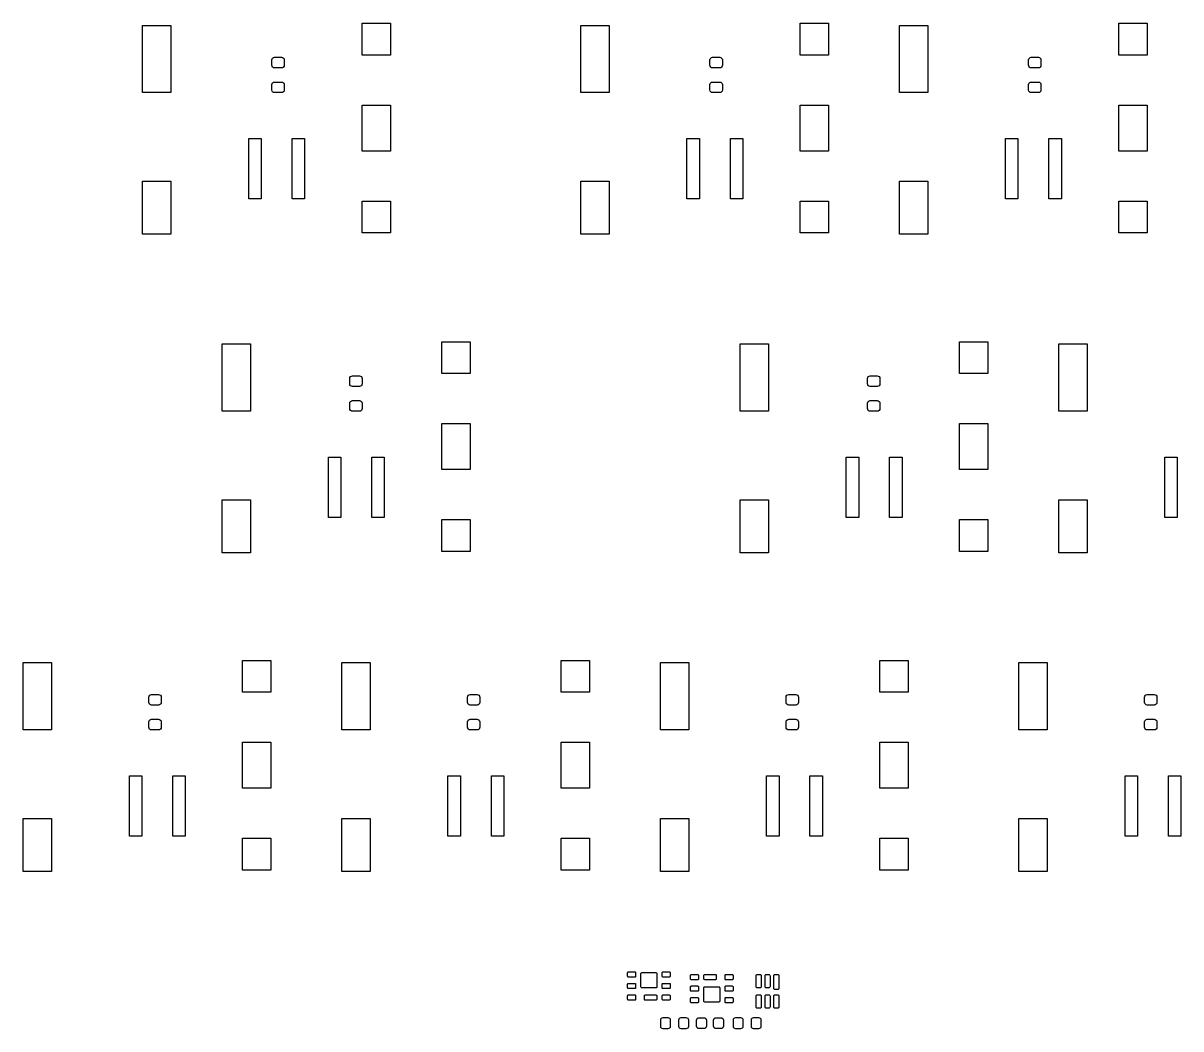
# Model space of a CAD drawing. Extents: x 0.8 to 10.9, y -6.1 to -1.7.
# Drawn here: x 0.78 to 3.354, y -6.106 to -3.869 of the extents above; entities that cross this region are included whole.
import ezdxf

# ---------------------------------------------------------------- set-up
doc = ezdxf.new("R2010")
doc.units = 0
doc.header["$MEASUREMENT"] = 0
doc.layers.add('BLACK', color=7, linetype='CONTINUOUS')

msp = doc.modelspace()

# ---------------------------------------------------------------- linework, layer by layer
at = {"layer": 'BLACK', "linetype": 'CONTINUOUS'}
for p, q in [((1.0453, -4.0236), (1.0453, -3.874)), ((1.0453, -3.874), (1.1083, -3.874)), ((1.1083, -3.874), (1.1083, -4.0236)), ((1.5335, -3.94), (1.5335, -3.8691)), ((1.5335, -3.8691), (1.5965, -3.8691)), ((1.5965, -3.8691), (1.5965, -3.94)), ((2.0197, -4.0236), (2.0197, -3.874)), ((2.0197, -3.874), (2.0827, -3.874)), ((2.0827, -3.874), (2.0827, -4.0236)), ((2.5079, -3.94), (2.5079, -3.8691)), ((2.5079, -3.8691), (2.5709, -3.8691)), ((2.5709, -3.8691), (2.5709, -3.94)), ((2.7283, -4.0236), (2.7283, -3.874)), ((2.7283, -3.874), (2.7913, -3.874)), ((2.7913, -3.874), (2.7913, -4.0236)), ((3.2165, -3.94), (3.2165, -3.8691)), ((3.2165, -3.8691), (3.2795, -3.8691)), ((3.2795, -3.8691), (3.2795, -3.94)), ((1.3327, -3.9508), (1.3331, -3.9485)), ((1.3327, -3.9626), (1.3327, -3.9508)), ((1.3331, -3.9649), (1.3327, -3.9626)), ((1.3331, -3.9485), (1.3344, -3.9466)), ((1.3344, -3.9668), (1.3331, -3.9649)), ((1.3344, -3.9466), (1.3363, -3.9453)), ((1.3363, -3.9453), (1.3386, -3.9449)), ((1.3386, -3.9449), (1.3543, -3.9449)), ((1.3543, -3.9449), (1.3566, -3.9453)), ((1.3566, -3.9453), (1.3585, -3.9466)), ((1.3585, -3.9466), (1.3598, -3.9485)), ((1.3598, -3.9649), (1.3585, -3.9668)), ((1.3598, -3.9485), (1.3602, -3.9508)), ((1.3602, -3.9626), (1.3598, -3.9649)), ((1.3602, -3.9508), (1.3602, -3.9626)), ((1.5965, -3.94), (1.5335, -3.94)), ((2.3071, -3.9508), (2.3075, -3.9485)), ((2.3071, -3.9626), (2.3071, -3.9508)), ((2.3075, -3.9649), (2.3071, -3.9626)), ((2.3075, -3.9485), (2.3088, -3.9466)), ((2.3088, -3.9668), (2.3075, -3.9649)), ((2.3088, -3.9466), (2.3107, -3.9453)), ((2.3107, -3.9453), (2.313, -3.9449)), ((2.313, -3.9449), (2.3287, -3.9449)), ((2.3287, -3.9449), (2.331, -3.9453)), ((2.331, -3.9453), (2.3329, -3.9466)), ((2.3329, -3.9466), (2.3342, -3.9485)), ((2.3342, -3.9649), (2.3329, -3.9668)), ((2.3342, -3.9485), (2.3346, -3.9508)), ((2.3346, -3.9626), (2.3342, -3.9649)), ((2.3346, -3.9508), (2.3346, -3.9626)), ((2.5709, -3.94), (2.5079, -3.94)), ((3.0157, -3.9508), (3.0162, -3.9485)), ((3.0157, -3.9626), (3.0157, -3.9508)), ((3.0162, -3.9649), (3.0157, -3.9626)), ((3.0162, -3.9485), (3.0175, -3.9466)), ((3.0175, -3.9668), (3.0162, -3.9649)), ((3.0175, -3.9466), (3.0194, -3.9453)), ((3.0194, -3.9453), (3.0217, -3.9449)), ((3.0217, -3.9449), (3.0374, -3.9449)), ((3.0374, -3.9449), (3.0397, -3.9453)), ((3.0397, -3.9453), (3.0416, -3.9466)), ((3.0416, -3.9466), (3.0429, -3.9485)), ((3.0429, -3.9649), (3.0416, -3.9668)), ((3.0429, -3.9485), (3.0433, -3.9508)), ((3.0433, -3.9626), (3.0429, -3.9649)), ((3.0433, -3.9508), (3.0433, -3.9626)), ((3.2795, -3.94), (3.2165, -3.94)), ((1.3363, -3.9681), (1.3344, -3.9668)), ((1.3386, -3.9685), (1.3363, -3.9681)), ((1.3543, -3.9685), (1.3386, -3.9685)), ((1.3566, -3.9681), (1.3543, -3.9685)), ((1.3585, -3.9668), (1.3566, -3.9681)), ((2.3107, -3.9681), (2.3088, -3.9668)), ((2.313, -3.9685), (2.3107, -3.9681)), ((2.3287, -3.9685), (2.313, -3.9685)), ((2.331, -3.9681), (2.3287, -3.9685)), ((2.3329, -3.9668), (2.331, -3.9681)), ((3.0194, -3.9681), (3.0175, -3.9668)), ((3.0217, -3.9685), (3.0194, -3.9681)), ((3.0374, -3.9685), (3.0217, -3.9685)), ((3.0397, -3.9681), (3.0374, -3.9685)), ((3.0416, -3.9668), (3.0397, -3.9681)), ((1.3327, -4.0059), (1.3331, -4.0036)), ((1.3327, -4.0177), (1.3327, -4.0059)), ((1.3331, -4.0036), (1.3344, -4.0017)), ((1.3344, -4.0017), (1.3363, -4.0004)), ((1.3363, -4.0004), (1.3386, -4)), ((1.3386, -4), (1.3543, -4)), ((1.3543, -4), (1.3566, -4.0004)), ((1.3566, -4.0004), (1.3585, -4.0017)), ((1.3585, -4.0017), (1.3598, -4.0036)), ((1.3598, -4.0036), (1.3602, -4.0059)), ((1.3602, -4.0059), (1.3602, -4.0177)), ((2.3071, -4.0059), (2.3075, -4.0036)), ((2.3071, -4.0177), (2.3071, -4.0059)), ((2.3075, -4.0036), (2.3088, -4.0017)), ((2.3088, -4.0017), (2.3107, -4.0004)), ((2.3107, -4.0004), (2.313, -4)), ((2.313, -4), (2.3287, -4)), ((2.3287, -4), (2.331, -4.0004)), ((2.331, -4.0004), (2.3329, -4.0017)), ((2.3329, -4.0017), (2.3342, -4.0036)), ((2.3342, -4.0036), (2.3346, -4.0059)), ((2.3346, -4.0059), (2.3346, -4.0177)), ((3.0157, -4.0059), (3.0162, -4.0036)), ((3.0157, -4.0177), (3.0157, -4.0059)), ((3.0162, -4.0036), (3.0175, -4.0017)), ((3.0175, -4.0017), (3.0194, -4.0004)), ((3.0194, -4.0004), (3.0217, -4)), ((3.0217, -4), (3.0374, -4)), ((3.0374, -4), (3.0397, -4.0004)), ((3.0397, -4.0004), (3.0416, -4.0017)), ((3.0416, -4.0017), (3.0429, -4.0036)), ((3.0429, -4.0036), (3.0433, -4.0059)), ((3.0433, -4.0059), (3.0433, -4.0177)), ((1.1083, -4.0236), (1.0453, -4.0236)), ((1.3331, -4.02), (1.3327, -4.0177)), ((1.3344, -4.0219), (1.3331, -4.02)), ((1.3363, -4.0232), (1.3344, -4.0219)), ((1.3386, -4.0236), (1.3363, -4.0232)), ((1.3543, -4.0236), (1.3386, -4.0236)), ((1.3566, -4.0232), (1.3543, -4.0236)), ((1.3585, -4.0219), (1.3566, -4.0232)), ((1.3598, -4.02), (1.3585, -4.0219)), ((1.3602, -4.0177), (1.3598, -4.02)), ((2.0827, -4.0236), (2.0197, -4.0236)), ((2.3075, -4.02), (2.3071, -4.0177)), ((2.3088, -4.0219), (2.3075, -4.02)), ((2.3107, -4.0232), (2.3088, -4.0219)), ((2.313, -4.0236), (2.3107, -4.0232)), ((2.3287, -4.0236), (2.313, -4.0236)), ((2.331, -4.0232), (2.3287, -4.0236)), ((2.3329, -4.0219), (2.331, -4.0232)), ((2.3342, -4.02), (2.3329, -4.0219)), ((2.3346, -4.0177), (2.3342, -4.02)), ((2.7913, -4.0236), (2.7283, -4.0236)), ((3.0162, -4.02), (3.0157, -4.0177)), ((3.0175, -4.0219), (3.0162, -4.02)), ((3.0194, -4.0232), (3.0175, -4.0219)), ((3.0217, -4.0236), (3.0194, -4.0232)), ((3.0374, -4.0236), (3.0217, -4.0236)), ((3.0397, -4.0232), (3.0374, -4.0236)), ((3.0416, -4.0219), (3.0397, -4.0232)), ((3.0429, -4.02), (3.0416, -4.0219)), ((3.0433, -4.0177), (3.0429, -4.02)), ((1.5335, -4.1535), (1.5335, -4.0512)), ((1.5335, -4.0512), (1.5965, -4.0512)), ((1.5965, -4.0512), (1.5965, -4.1535)), ((2.5079, -4.1535), (2.5079, -4.0512)), ((2.5079, -4.0512), (2.5709, -4.0512)), ((2.5709, -4.0512), (2.5709, -4.1535)), ((3.2165, -4.1535), (3.2165, -4.0512)), ((3.2165, -4.0512), (3.2795, -4.0512)), ((3.2795, -4.0512), (3.2795, -4.1535)), ((1.2815, -4.2598), (1.2815, -4.126)), ((1.2815, -4.126), (1.3091, -4.126)), ((1.3091, -4.126), (1.3091, -4.2598)), ((1.378, -4.2598), (1.378, -4.126)), ((1.378, -4.126), (1.4055, -4.126)), ((1.4055, -4.126), (1.4055, -4.2598)), ((2.2559, -4.2598), (2.2559, -4.126)), ((2.2559, -4.126), (2.2835, -4.126)), ((2.2835, -4.126), (2.2835, -4.2598)), ((2.3524, -4.2598), (2.3524, -4.126)), ((2.3524, -4.126), (2.3799, -4.126)), ((2.3799, -4.126), (2.3799, -4.2598)), ((2.9646, -4.2598), (2.9646, -4.126)), ((2.9646, -4.126), (2.9921, -4.126)), ((2.9921, -4.126), (2.9921, -4.2598)), ((3.061, -4.2598), (3.061, -4.126)), ((3.061, -4.126), (3.0886, -4.126)), ((3.0886, -4.126), (3.0886, -4.2598)), ((1.5965, -4.1535), (1.5335, -4.1535)), ((2.5709, -4.1535), (2.5079, -4.1535)), ((3.2795, -4.1535), (3.2165, -4.1535)), ((1.0453, -4.3386), (1.0453, -4.2205)), ((1.0453, -4.2205), (1.1083, -4.2205)), ((1.1083, -4.2205), (1.1083, -4.3386)), ((2.0197, -4.3386), (2.0197, -4.2205)), ((2.0197, -4.2205), (2.0827, -4.2205)), ((2.0827, -4.2205), (2.0827, -4.3386)), ((2.7283, -4.3386), (2.7283, -4.2205)), ((2.7283, -4.2205), (2.7913, -4.2205)), ((2.7913, -4.2205), (2.7913, -4.3386)), ((1.3091, -4.2598), (1.2815, -4.2598)), ((1.4055, -4.2598), (1.378, -4.2598)), ((1.5335, -4.3356), (1.5335, -4.2648)), ((1.5335, -4.2648), (1.5965, -4.2648)), ((1.5965, -4.2648), (1.5965, -4.3356)), ((2.2835, -4.2598), (2.2559, -4.2598)), ((2.3799, -4.2598), (2.3524, -4.2598)), ((2.5079, -4.3356), (2.5079, -4.2648)), ((2.5079, -4.2648), (2.5709, -4.2648)), ((2.5709, -4.2648), (2.5709, -4.3356)), ((2.9921, -4.2598), (2.9646, -4.2598)), ((3.0886, -4.2598), (3.061, -4.2598)), ((3.2165, -4.3356), (3.2165, -4.2648)), ((3.2165, -4.2648), (3.2795, -4.2648)), ((3.2795, -4.2648), (3.2795, -4.3356)), ((1.1083, -4.3386), (1.0453, -4.3386)), ((1.5965, -4.3356), (1.5335, -4.3356)), ((2.0827, -4.3386), (2.0197, -4.3386)), ((2.5709, -4.3356), (2.5079, -4.3356)), ((2.7913, -4.3386), (2.7283, -4.3386)), ((3.2795, -4.3356), (3.2165, -4.3356)), ((1.2224, -4.7323), (1.2224, -4.5827)), ((1.2224, -4.5827), (1.2854, -4.5827)), ((1.2854, -4.5827), (1.2854, -4.7323)), ((1.7106, -4.6486), (1.7106, -4.5778)), ((1.7106, -4.5778), (1.7736, -4.5778)), ((1.7736, -4.5778), (1.7736, -4.6486)), ((2.374, -4.7323), (2.374, -4.5827)), ((2.374, -4.5827), (2.437, -4.5827)), ((2.437, -4.5827), (2.437, -4.7323)), ((2.8622, -4.6486), (2.8622, -4.5778)), ((2.8622, -4.5778), (2.9252, -4.5778)), ((2.9252, -4.5778), (2.9252, -4.6486)), ((3.0827, -4.7323), (3.0827, -4.5827)), ((3.0827, -4.5827), (3.1457, -4.5827)), ((3.1457, -4.5827), (3.1457, -4.7323)), ((1.5059, -4.6594), (1.5064, -4.6572)), ((1.5059, -4.6713), (1.5059, -4.6594)), ((1.5064, -4.6572), (1.5076, -4.6553)), ((1.5076, -4.6553), (1.5096, -4.654)), ((1.5096, -4.654), (1.5118, -4.6535)), ((1.5118, -4.6535), (1.5276, -4.6535)), ((1.5276, -4.6535), (1.5298, -4.654)), ((1.5298, -4.654), (1.5317, -4.6553)), ((1.5317, -4.6553), (1.533, -4.6572)), ((1.533, -4.6572), (1.5335, -4.6594)), ((1.5335, -4.6594), (1.5335, -4.6713)), ((1.7736, -4.6486), (1.7106, -4.6486)), ((2.6575, -4.6594), (2.6579, -4.6572)), ((2.6575, -4.6713), (2.6575, -4.6594)), ((2.6579, -4.6572), (2.6592, -4.6553)), ((2.6592, -4.6553), (2.6611, -4.654)), ((2.6611, -4.654), (2.6634, -4.6535)), ((2.6634, -4.6535), (2.6791, -4.6535)), ((2.6791, -4.6535), (2.6814, -4.654)), ((2.6814, -4.654), (2.6833, -4.6553)), ((2.6833, -4.6553), (2.6846, -4.6572)), ((2.6846, -4.6572), (2.685, -4.6594)), ((2.685, -4.6594), (2.685, -4.6713)), ((2.9252, -4.6486), (2.8622, -4.6486)), ((1.5064, -4.6735), (1.5059, -4.6713)), ((1.5076, -4.6754), (1.5064, -4.6735)), ((1.5096, -4.6767), (1.5076, -4.6754)), ((1.5118, -4.6772), (1.5096, -4.6767)), ((1.5276, -4.6772), (1.5118, -4.6772)), ((1.5298, -4.6767), (1.5276, -4.6772)), ((1.5317, -4.6754), (1.5298, -4.6767)), ((1.533, -4.6735), (1.5317, -4.6754)), ((1.5335, -4.6713), (1.533, -4.6735)), ((2.6579, -4.6735), (2.6575, -4.6713)), ((2.6592, -4.6754), (2.6579, -4.6735)), ((2.6611, -4.6767), (2.6592, -4.6754)), ((2.6634, -4.6772), (2.6611, -4.6767)), ((2.6791, -4.6772), (2.6634, -4.6772)), ((2.6814, -4.6767), (2.6791, -4.6772)), ((2.6833, -4.6754), (2.6814, -4.6767)), ((2.6846, -4.6735), (2.6833, -4.6754)), ((2.685, -4.6713), (2.6846, -4.6735)), ((1.5064, -4.7123), (1.5076, -4.7104)), ((1.5076, -4.7104), (1.5096, -4.7091)), ((1.5096, -4.7091), (1.5118, -4.7087)), ((1.5118, -4.7087), (1.5276, -4.7087)), ((1.5276, -4.7087), (1.5298, -4.7091)), ((1.5298, -4.7091), (1.5317, -4.7104)), ((1.5317, -4.7104), (1.533, -4.7123)), ((2.6579, -4.7123), (2.6592, -4.7104)), ((2.6592, -4.7104), (2.6611, -4.7091)), ((2.6611, -4.7091), (2.6634, -4.7087)), ((2.6634, -4.7087), (2.6791, -4.7087)), ((2.6791, -4.7087), (2.6814, -4.7091)), ((2.6814, -4.7091), (2.6833, -4.7104)), ((2.6833, -4.7104), (2.6846, -4.7123)), ((1.2854, -4.7323), (1.2224, -4.7323)), ((1.5059, -4.7146), (1.5064, -4.7123)), ((1.5059, -4.7264), (1.5059, -4.7146)), ((1.5064, -4.7286), (1.5059, -4.7264)), ((1.5076, -4.7306), (1.5064, -4.7286)), ((1.5096, -4.7318), (1.5076, -4.7306)), ((1.5118, -4.7323), (1.5096, -4.7318)), ((1.5276, -4.7323), (1.5118, -4.7323)), ((1.5298, -4.7318), (1.5276, -4.7323)), ((1.5317, -4.7306), (1.5298, -4.7318)), ((1.533, -4.7286), (1.5317, -4.7306)), ((1.533, -4.7123), (1.5335, -4.7146)), ((1.5335, -4.7264), (1.533, -4.7286)), ((1.5335, -4.7146), (1.5335, -4.7264)), ((2.437, -4.7323), (2.374, -4.7323)), ((2.6575, -4.7146), (2.6579, -4.7123)), ((2.6575, -4.7264), (2.6575, -4.7146)), ((2.6579, -4.7286), (2.6575, -4.7264)), ((2.6592, -4.7306), (2.6579, -4.7286)), ((2.6611, -4.7318), (2.6592, -4.7306)), ((2.6634, -4.7323), (2.6611, -4.7318)), ((2.6791, -4.7323), (2.6634, -4.7323)), ((2.6814, -4.7318), (2.6791, -4.7323)), ((2.6833, -4.7306), (2.6814, -4.7318)), ((2.6846, -4.7286), (2.6833, -4.7306)), ((2.6846, -4.7123), (2.685, -4.7146)), ((2.685, -4.7264), (2.6846, -4.7286)), ((2.685, -4.7146), (2.685, -4.7264)), ((3.1457, -4.7323), (3.0827, -4.7323)), ((1.7106, -4.8622), (1.7106, -4.7598)), ((1.7106, -4.7598), (1.7736, -4.7598)), ((1.7736, -4.7598), (1.7736, -4.8622)), ((2.8622, -4.8622), (2.8622, -4.7598)), ((2.8622, -4.7598), (2.9252, -4.7598)), ((2.9252, -4.7598), (2.9252, -4.8622)), ((1.4587, -4.9685), (1.4587, -4.8346)), ((1.4587, -4.8346), (1.4862, -4.8346)), ((1.4862, -4.8346), (1.4862, -4.9685)), ((1.5551, -4.9685), (1.5551, -4.8346)), ((1.5551, -4.8346), (1.5827, -4.8346)), ((1.5827, -4.8346), (1.5827, -4.9685)), ((2.6102, -4.9685), (2.6102, -4.8346)), ((2.6102, -4.8346), (2.6378, -4.8346)), ((2.6378, -4.8346), (2.6378, -4.9685)), ((2.7067, -4.9685), (2.7067, -4.8346)), ((2.7067, -4.8346), (2.7343, -4.8346)), ((2.7343, -4.8346), (2.7343, -4.9685)), ((3.3189, -4.9685), (3.3189, -4.8346)), ((3.3189, -4.8346), (3.3465, -4.8346)), ((3.3465, -4.8346), (3.3465, -4.9685)), ((1.7736, -4.8622), (1.7106, -4.8622)), ((2.9252, -4.8622), (2.8622, -4.8622)), ((1.2224, -5.0472), (1.2224, -4.9291)), ((1.2224, -4.9291), (1.2854, -4.9291)), ((1.2854, -4.9291), (1.2854, -5.0472)), ((2.374, -5.0472), (2.374, -4.9291)), ((2.374, -4.9291), (2.437, -4.9291)), ((2.437, -4.9291), (2.437, -5.0472)), ((3.0827, -5.0472), (3.0827, -4.9291)), ((3.0827, -4.9291), (3.1457, -4.9291)), ((3.1457, -4.9291), (3.1457, -5.0472)), ((1.4862, -4.9685), (1.4587, -4.9685)), ((1.5827, -4.9685), (1.5551, -4.9685)), ((2.6378, -4.9685), (2.6102, -4.9685)), ((2.7343, -4.9685), (2.7067, -4.9685)), ((3.3465, -4.9685), (3.3189, -4.9685)), ((1.7106, -5.0443), (1.7106, -4.9734)), ((1.7106, -4.9734), (1.7736, -4.9734)), ((1.7736, -4.9734), (1.7736, -5.0443)), ((2.8622, -5.0443), (2.8622, -4.9734)), ((2.8622, -4.9734), (2.9252, -4.9734)), ((2.9252, -4.9734), (2.9252, -5.0443)), ((1.7736, -5.0443), (1.7106, -5.0443)), ((2.9252, -5.0443), (2.8622, -5.0443)), ((1.2854, -5.0472), (1.2224, -5.0472)), ((2.437, -5.0472), (2.374, -5.0472)), ((3.1457, -5.0472), (3.0827, -5.0472)), ((0.7795, -5.4409), (0.7795, -5.2913)), ((0.7795, -5.2913), (0.8425, -5.2913)), ((0.8425, -5.2913), (0.8425, -5.4409)), ((1.2677, -5.3573), (1.2677, -5.2864)), ((1.2677, -5.2864), (1.3307, -5.2864)), ((1.3307, -5.2864), (1.3307, -5.3573)), ((1.4882, -5.4409), (1.4882, -5.2913)), ((1.4882, -5.2913), (1.5512, -5.2913)), ((1.5512, -5.2913), (1.5512, -5.4409)), ((1.9764, -5.3573), (1.9764, -5.2864)), ((1.9764, -5.2864), (2.0394, -5.2864)), ((2.0394, -5.2864), (2.0394, -5.3573)), ((2.1969, -5.4409), (2.1969, -5.2913)), ((2.1969, -5.2913), (2.2598, -5.2913)), ((2.2598, -5.2913), (2.2598, -5.4409)), ((2.685, -5.3573), (2.685, -5.2864)), ((2.685, -5.2864), (2.748, -5.2864)), ((2.748, -5.2864), (2.748, -5.3573)), ((2.9941, -5.4409), (2.9941, -5.2913)), ((2.9941, -5.2913), (3.0571, -5.2913)), ((3.0571, -5.2913), (3.0571, -5.4409)), ((1.0591, -5.3681), (1.0595, -5.3659)), ((1.0591, -5.3799), (1.0591, -5.3681)), ((1.0595, -5.3822), (1.0591, -5.3799)), ((1.0595, -5.3659), (1.0608, -5.3639)), ((1.0608, -5.3639), (1.0627, -5.3627)), ((1.0627, -5.3627), (1.065, -5.3622)), ((1.065, -5.3622), (1.0807, -5.3622)), ((1.0807, -5.3622), (1.083, -5.3627)), ((1.083, -5.3627), (1.0849, -5.3639)), ((1.0849, -5.3639), (1.0862, -5.3659)), ((1.0862, -5.3659), (1.0866, -5.3681)), ((1.0866, -5.3799), (1.0862, -5.3822)), ((1.0866, -5.3681), (1.0866, -5.3799)), ((1.3307, -5.3573), (1.2677, -5.3573)), ((1.7677, -5.3681), (1.7682, -5.3659)), ((1.7677, -5.3799), (1.7677, -5.3681)), ((1.7682, -5.3822), (1.7677, -5.3799)), ((1.7682, -5.3659), (1.7694, -5.3639)), ((1.7694, -5.3639), (1.7714, -5.3627)), ((1.7714, -5.3627), (1.7736, -5.3622)), ((1.7736, -5.3622), (1.7894, -5.3622)), ((1.7894, -5.3622), (1.7916, -5.3627)), ((1.7916, -5.3627), (1.7935, -5.3639)), ((1.7935, -5.3639), (1.7948, -5.3659)), ((1.7948, -5.3659), (1.7953, -5.3681)), ((1.7953, -5.3799), (1.7948, -5.3822)), ((1.7953, -5.3681), (1.7953, -5.3799)), ((2.0394, -5.3573), (1.9764, -5.3573)), ((2.4764, -5.3681), (2.4768, -5.3659)), ((2.4764, -5.3799), (2.4764, -5.3681)), ((2.4768, -5.3822), (2.4764, -5.3799)), ((2.4768, -5.3659), (2.4781, -5.3639)), ((2.4781, -5.3639), (2.48, -5.3627)), ((2.48, -5.3627), (2.4823, -5.3622)), ((2.4823, -5.3622), (2.498, -5.3622)), ((2.498, -5.3622), (2.5003, -5.3627)), ((2.5003, -5.3627), (2.5022, -5.3639)), ((2.5022, -5.3639), (2.5035, -5.3659)), ((2.5035, -5.3659), (2.5039, -5.3681)), ((2.5039, -5.3799), (2.5035, -5.3822)), ((2.5039, -5.3681), (2.5039, -5.3799)), ((2.748, -5.3573), (2.685, -5.3573)), ((3.2736, -5.3681), (3.2741, -5.3659)), ((3.2736, -5.3799), (3.2736, -5.3681)), ((3.2741, -5.3822), (3.2736, -5.3799)), ((3.2741, -5.3659), (3.2754, -5.3639)), ((3.2754, -5.3639), (3.2773, -5.3627)), ((3.2773, -5.3627), (3.2795, -5.3622)), ((3.2795, -5.3622), (3.2953, -5.3622)), ((3.2953, -5.3622), (3.2975, -5.3627)), ((3.2975, -5.3627), (3.2995, -5.3639)), ((3.2995, -5.3639), (3.3007, -5.3659)), ((3.3007, -5.3659), (3.3012, -5.3681)), ((3.3012, -5.3799), (3.3007, -5.3822)), ((3.3012, -5.3681), (3.3012, -5.3799)), ((1.0608, -5.3841), (1.0595, -5.3822)), ((1.0627, -5.3854), (1.0608, -5.3841)), ((1.065, -5.3858), (1.0627, -5.3854)), ((1.0807, -5.3858), (1.065, -5.3858)), ((1.083, -5.3854), (1.0807, -5.3858)), ((1.0849, -5.3841), (1.083, -5.3854)), ((1.0862, -5.3822), (1.0849, -5.3841)), ((1.7694, -5.3841), (1.7682, -5.3822)), ((1.7714, -5.3854), (1.7694, -5.3841)), ((1.7736, -5.3858), (1.7714, -5.3854)), ((1.7894, -5.3858), (1.7736, -5.3858)), ((1.7916, -5.3854), (1.7894, -5.3858)), ((1.7935, -5.3841), (1.7916, -5.3854)), ((1.7948, -5.3822), (1.7935, -5.3841)), ((2.4781, -5.3841), (2.4768, -5.3822)), ((2.48, -5.3854), (2.4781, -5.3841)), ((2.4823, -5.3858), (2.48, -5.3854)), ((2.498, -5.3858), (2.4823, -5.3858)), ((2.5003, -5.3854), (2.498, -5.3858)), ((2.5022, -5.3841), (2.5003, -5.3854)), ((2.5035, -5.3822), (2.5022, -5.3841)), ((3.2754, -5.3841), (3.2741, -5.3822)), ((3.2773, -5.3854), (3.2754, -5.3841)), ((3.2795, -5.3858), (3.2773, -5.3854)), ((3.2953, -5.3858), (3.2795, -5.3858)), ((3.2975, -5.3854), (3.2953, -5.3858)), ((3.2995, -5.3841), (3.2975, -5.3854)), ((3.3007, -5.3822), (3.2995, -5.3841)), ((1.0591, -5.4232), (1.0595, -5.421)), ((1.0591, -5.435), (1.0591, -5.4232)), ((1.0595, -5.421), (1.0608, -5.4191)), ((1.0608, -5.4191), (1.0627, -5.4178)), ((1.0627, -5.4178), (1.065, -5.4173)), ((1.065, -5.4173), (1.0807, -5.4173)), ((1.0807, -5.4173), (1.083, -5.4178)), ((1.083, -5.4178), (1.0849, -5.4191)), ((1.0849, -5.4191), (1.0862, -5.421)), ((1.0862, -5.421), (1.0866, -5.4232)), ((1.0866, -5.4232), (1.0866, -5.435)), ((1.7677, -5.4232), (1.7682, -5.421)), ((1.7677, -5.435), (1.7677, -5.4232)), ((1.7682, -5.421), (1.7694, -5.4191)), ((1.7694, -5.4191), (1.7714, -5.4178)), ((1.7714, -5.4178), (1.7736, -5.4173)), ((1.7736, -5.4173), (1.7894, -5.4173)), ((1.7894, -5.4173), (1.7916, -5.4178)), ((1.7916, -5.4178), (1.7935, -5.4191)), ((1.7935, -5.4191), (1.7948, -5.421)), ((1.7948, -5.421), (1.7953, -5.4232)), ((1.7953, -5.4232), (1.7953, -5.435)), ((2.4764, -5.4232), (2.4768, -5.421)), ((2.4764, -5.435), (2.4764, -5.4232)), ((2.4768, -5.421), (2.4781, -5.4191)), ((2.4781, -5.4191), (2.48, -5.4178)), ((2.48, -5.4178), (2.4823, -5.4173)), ((2.4823, -5.4173), (2.498, -5.4173)), ((2.498, -5.4173), (2.5003, -5.4178)), ((2.5003, -5.4178), (2.5022, -5.4191)), ((2.5022, -5.4191), (2.5035, -5.421)), ((2.5035, -5.421), (2.5039, -5.4232)), ((2.5039, -5.4232), (2.5039, -5.435)), ((3.2736, -5.4232), (3.2741, -5.421)), ((3.2736, -5.435), (3.2736, -5.4232)), ((3.2741, -5.421), (3.2754, -5.4191)), ((3.2754, -5.4191), (3.2773, -5.4178)), ((3.2773, -5.4178), (3.2795, -5.4173)), ((3.2795, -5.4173), (3.2953, -5.4173)), ((3.2953, -5.4173), (3.2975, -5.4178)), ((3.2975, -5.4178), (3.2995, -5.4191)), ((3.2995, -5.4191), (3.3007, -5.421)), ((3.3007, -5.421), (3.3012, -5.4232)), ((3.3012, -5.4232), (3.3012, -5.435)), ((0.8425, -5.4409), (0.7795, -5.4409)), ((1.0595, -5.4373), (1.0591, -5.435)), ((1.0608, -5.4392), (1.0595, -5.4373)), ((1.0627, -5.4405), (1.0608, -5.4392)), ((1.065, -5.4409), (1.0627, -5.4405)), ((1.0807, -5.4409), (1.065, -5.4409)), ((1.083, -5.4405), (1.0807, -5.4409)), ((1.0849, -5.4392), (1.083, -5.4405)), ((1.0862, -5.4373), (1.0849, -5.4392)), ((1.0866, -5.435), (1.0862, -5.4373)), ((1.5512, -5.4409), (1.4882, -5.4409)), ((1.7682, -5.4373), (1.7677, -5.435)), ((1.7694, -5.4392), (1.7682, -5.4373)), ((1.7714, -5.4405), (1.7694, -5.4392)), ((1.7736, -5.4409), (1.7714, -5.4405)), ((1.7894, -5.4409), (1.7736, -5.4409)), ((1.7916, -5.4405), (1.7894, -5.4409)), ((1.7935, -5.4392), (1.7916, -5.4405)), ((1.7948, -5.4373), (1.7935, -5.4392)), ((1.7953, -5.435), (1.7948, -5.4373)), ((2.2598, -5.4409), (2.1969, -5.4409)), ((2.4768, -5.4373), (2.4764, -5.435)), ((2.4781, -5.4392), (2.4768, -5.4373)), ((2.48, -5.4405), (2.4781, -5.4392)), ((2.4823, -5.4409), (2.48, -5.4405)), ((2.498, -5.4409), (2.4823, -5.4409)), ((2.5003, -5.4405), (2.498, -5.4409)), ((2.5022, -5.4392), (2.5003, -5.4405)), ((2.5035, -5.4373), (2.5022, -5.4392)), ((2.5039, -5.435), (2.5035, -5.4373)), ((3.0571, -5.4409), (2.9941, -5.4409)), ((3.2741, -5.4373), (3.2736, -5.435)), ((3.2754, -5.4392), (3.2741, -5.4373)), ((3.2773, -5.4405), (3.2754, -5.4392)), ((3.2795, -5.4409), (3.2773, -5.4405)), ((3.2953, -5.4409), (3.2795, -5.4409)), ((3.2975, -5.4405), (3.2953, -5.4409)), ((3.2995, -5.4392), (3.2975, -5.4405)), ((3.3007, -5.4373), (3.2995, -5.4392)), ((3.3012, -5.435), (3.3007, -5.4373)), ((1.2677, -5.5709), (1.2677, -5.4685)), ((1.2677, -5.4685), (1.3307, -5.4685)), ((1.3307, -5.4685), (1.3307, -5.5709)), ((1.9764, -5.5709), (1.9764, -5.4685)), ((1.9764, -5.4685), (2.0394, -5.4685)), ((2.0394, -5.4685), (2.0394, -5.5709)), ((2.685, -5.5709), (2.685, -5.4685)), ((2.685, -5.4685), (2.748, -5.4685)), ((2.748, -5.4685), (2.748, -5.5709)), ((1.0157, -5.6772), (1.0157, -5.5433)), ((1.0157, -5.5433), (1.0433, -5.5433)), ((1.0433, -5.5433), (1.0433, -5.6772)), ((1.1122, -5.6772), (1.1122, -5.5433)), ((1.1122, -5.5433), (1.1398, -5.5433)), ((1.1398, -5.5433), (1.1398, -5.6772)), ((1.7244, -5.6772), (1.7244, -5.5433)), ((1.7244, -5.5433), (1.752, -5.5433)), ((1.752, -5.5433), (1.752, -5.6772)), ((1.8209, -5.6772), (1.8209, -5.5433)), ((1.8209, -5.5433), (1.8484, -5.5433)), ((1.8484, -5.5433), (1.8484, -5.6772)), ((2.4331, -5.6772), (2.4331, -5.5433)), ((2.4331, -5.5433), (2.4606, -5.5433)), ((2.4606, -5.5433), (2.4606, -5.6772)), ((2.5295, -5.6772), (2.5295, -5.5433)), ((2.5295, -5.5433), (2.5571, -5.5433)), ((2.5571, -5.5433), (2.5571, -5.6772)), ((3.2303, -5.6772), (3.2303, -5.5433)), ((3.2303, -5.5433), (3.2579, -5.5433)), ((3.2579, -5.5433), (3.2579, -5.6772)), ((3.3268, -5.6772), (3.3268, -5.5433)), ((3.3268, -5.5433), (3.3543, -5.5433)), ((3.3543, -5.5433), (3.3543, -5.6772)), ((1.3307, -5.5709), (1.2677, -5.5709)), ((2.0394, -5.5709), (1.9764, -5.5709)), ((2.748, -5.5709), (2.685, -5.5709)), ((0.7795, -5.7559), (0.7795, -5.6378)), ((0.7795, -5.6378), (0.8425, -5.6378)), ((0.8425, -5.6378), (0.8425, -5.7559)), ((1.4882, -5.7559), (1.4882, -5.6378)), ((1.4882, -5.6378), (1.5512, -5.6378)), ((1.5512, -5.6378), (1.5512, -5.7559)), ((2.1969, -5.7559), (2.1969, -5.6378)), ((2.1969, -5.6378), (2.2598, -5.6378)), ((2.2598, -5.6378), (2.2598, -5.7559)), ((2.9941, -5.7559), (2.9941, -5.6378)), ((2.9941, -5.6378), (3.0571, -5.6378)), ((3.0571, -5.6378), (3.0571, -5.7559)), ((1.0433, -5.6772), (1.0157, -5.6772)), ((1.1398, -5.6772), (1.1122, -5.6772)), ((1.2677, -5.753), (1.2677, -5.6821)), ((1.2677, -5.6821), (1.3307, -5.6821)), ((1.3307, -5.6821), (1.3307, -5.753)), ((1.752, -5.6772), (1.7244, -5.6772)), ((1.8484, -5.6772), (1.8209, -5.6772)), ((1.9764, -5.753), (1.9764, -5.6821)), ((1.9764, -5.6821), (2.0394, -5.6821)), ((2.0394, -5.6821), (2.0394, -5.753)), ((2.4606, -5.6772), (2.4331, -5.6772)), ((2.5571, -5.6772), (2.5295, -5.6772)), ((2.685, -5.753), (2.685, -5.6821)), ((2.685, -5.6821), (2.748, -5.6821)), ((2.748, -5.6821), (2.748, -5.753)), ((3.2579, -5.6772), (3.2303, -5.6772)), ((3.3543, -5.6772), (3.3268, -5.6772)), ((0.8425, -5.7559), (0.7795, -5.7559)), ((1.3307, -5.753), (1.2677, -5.753)), ((1.5512, -5.7559), (1.4882, -5.7559)), ((2.0394, -5.753), (1.9764, -5.753)), ((2.2598, -5.7559), (2.1969, -5.7559)), ((2.748, -5.753), (2.685, -5.753)), ((3.0571, -5.7559), (2.9941, -5.7559)), ((2.124, -5.9811), (2.1242, -5.9804)), ((2.124, -5.989), (2.124, -5.9811)), ((2.1242, -5.9897), (2.124, -5.989)), ((2.1242, -5.9804), (2.1246, -5.9797)), ((2.1246, -5.9904), (2.1242, -5.9897)), ((2.1246, -5.9797), (2.1252, -5.9793)), ((2.1252, -5.9908), (2.1246, -5.9904)), ((2.1252, -5.9793), (2.126, -5.9791)), ((2.126, -5.9909), (2.1252, -5.9908)), ((2.126, -5.9791), (2.1398, -5.9791)), ((2.1398, -5.9909), (2.126, -5.9909)), ((2.1398, -5.9791), (2.1405, -5.9793)), ((2.1405, -5.9908), (2.1398, -5.9909)), ((2.1405, -5.9793), (2.1412, -5.9797)), ((2.1412, -5.9904), (2.1405, -5.9908)), ((2.1412, -5.9797), (2.1416, -5.9804)), ((2.1416, -5.9897), (2.1412, -5.9904)), ((2.1416, -5.9804), (2.1417, -5.9811)), ((2.1417, -5.989), (2.1416, -5.9897)), ((2.1417, -5.9811), (2.1417, -5.989)), ((2.1535, -5.9829), (2.1537, -5.9821)), ((2.1535, -6.0128), (2.1535, -5.9829)), ((2.1537, -5.9821), (2.1541, -5.9815)), ((2.1541, -5.9815), (2.1548, -5.9811)), ((2.1548, -5.9811), (2.1555, -5.9809)), ((2.1555, -5.9809), (2.187, -5.9809)), ((2.187, -5.9809), (2.1878, -5.9811)), ((2.1878, -5.9811), (2.1884, -5.9815)), ((2.1884, -5.9815), (2.1888, -5.9821)), ((2.1888, -5.9821), (2.189, -5.9829)), ((2.189, -5.9829), (2.189, -6.0128)), ((2.2008, -5.9811), (2.2009, -5.9804)), ((2.2008, -5.989), (2.2008, -5.9811)), ((2.2009, -5.9897), (2.2008, -5.989)), ((2.2009, -5.9804), (2.2014, -5.9797)), ((2.2014, -5.9904), (2.2009, -5.9897)), ((2.2014, -5.9797), (2.202, -5.9793)), ((2.202, -5.9908), (2.2014, -5.9904)), ((2.202, -5.9793), (2.2028, -5.9791)), ((2.2028, -5.9909), (2.202, -5.9908)), ((2.2028, -5.9791), (2.2165, -5.9791)), ((2.2165, -5.9909), (2.2028, -5.9909)), ((2.2165, -5.9791), (2.2173, -5.9793)), ((2.2173, -5.9908), (2.2165, -5.9909)), ((2.2173, -5.9793), (2.2179, -5.9797)), ((2.2179, -5.9904), (2.2173, -5.9908)), ((2.2179, -5.9797), (2.2184, -5.9804)), ((2.2184, -5.9897), (2.2179, -5.9904)), ((2.2184, -5.9804), (2.2185, -5.9811)), ((2.2185, -5.989), (2.2184, -5.9897)), ((2.2185, -5.9811), (2.2185, -5.989)), ((2.2638, -5.987), (2.2639, -5.9863)), ((2.2638, -5.9949), (2.2638, -5.987)), ((2.2639, -5.9956), (2.2638, -5.9949)), ((2.2639, -5.9863), (2.2644, -5.9856)), ((2.2644, -5.9963), (2.2639, -5.9956)), ((2.2644, -5.9856), (2.265, -5.9852)), ((2.265, -5.9967), (2.2644, -5.9963)), ((2.265, -5.9852), (2.2658, -5.985)), ((2.2658, -5.9969), (2.265, -5.9967)), ((2.2658, -5.985), (2.2795, -5.985)), ((2.2795, -5.9969), (2.2658, -5.9969)), ((2.2795, -5.985), (2.2803, -5.9852)), ((2.2803, -5.9967), (2.2795, -5.9969)), ((2.2803, -5.9852), (2.2809, -5.9856)), ((2.2809, -5.9963), (2.2803, -5.9967)), ((2.2809, -5.9856), (2.2813, -5.9863)), ((2.2813, -5.9956), (2.2809, -5.9963)), ((2.2813, -5.9863), (2.2815, -5.987)), ((2.2815, -5.9949), (2.2813, -5.9956)), ((2.2815, -5.987), (2.2815, -5.9949)), ((2.2935, -5.9872), (2.2937, -5.9864)), ((2.2935, -5.9947), (2.2935, -5.9872)), ((2.2937, -5.9954), (2.2935, -5.9947)), ((2.2937, -5.9864), (2.2941, -5.9858)), ((2.2941, -5.9961), (2.2937, -5.9954)), ((2.2941, -5.9858), (2.2947, -5.9854)), ((2.2947, -5.9965), (2.2941, -5.9961)), ((2.2947, -5.9854), (2.2955, -5.9852)), ((2.2955, -5.9967), (2.2947, -5.9965)), ((2.2955, -5.9852), (2.3191, -5.9852)), ((2.3191, -5.9967), (2.2955, -5.9967)), ((2.3191, -5.9852), (2.3199, -5.9854)), ((2.3199, -5.9965), (2.3191, -5.9967)), ((2.3199, -5.9854), (2.3205, -5.9858)), ((2.3205, -5.9961), (2.3199, -5.9965)), ((2.3205, -5.9858), (2.3209, -5.9864)), ((2.3209, -5.9954), (2.3205, -5.9961)), ((2.3209, -5.9864), (2.3211, -5.9872)), ((2.3211, -5.9947), (2.3209, -5.9954)), ((2.3211, -5.9872), (2.3211, -5.9947)), ((2.3406, -5.987), (2.3407, -5.9863)), ((2.3406, -5.9949), (2.3406, -5.987)), ((2.3407, -5.9956), (2.3406, -5.9949)), ((2.3407, -5.9863), (2.3411, -5.9856)), ((2.3411, -5.9963), (2.3407, -5.9956)), ((2.3411, -5.9856), (2.3418, -5.9852)), ((2.3418, -5.9967), (2.3411, -5.9963)), ((2.3418, -5.9852), (2.3425, -5.985)), ((2.3425, -5.9969), (2.3418, -5.9967)), ((2.3425, -5.985), (2.3563, -5.985)), ((2.3563, -5.9969), (2.3425, -5.9969)), ((2.3563, -5.985), (2.3571, -5.9852)), ((2.3571, -5.9967), (2.3563, -5.9969)), ((2.3571, -5.9852), (2.3577, -5.9856)), ((2.3577, -5.9963), (2.3571, -5.9967)), ((2.3577, -5.9856), (2.3581, -5.9863)), ((2.3581, -5.9956), (2.3577, -5.9963)), ((2.3581, -5.9863), (2.3583, -5.987)), ((2.3583, -5.9949), (2.3581, -5.9956)), ((2.3583, -5.987), (2.3583, -5.9949)), ((2.4098, -5.9878), (2.4101, -5.9867)), ((2.4098, -6.0118), (2.4098, -5.9878)), ((2.4101, -5.9867), (2.4106, -5.9858)), ((2.4106, -5.9858), (2.4115, -5.9852)), ((2.4115, -5.9852), (2.4126, -5.985)), ((2.4126, -5.985), (2.4181, -5.985)), ((2.4181, -5.985), (2.4192, -5.9852)), ((2.4192, -5.9852), (2.4201, -5.9858)), ((2.4201, -5.9858), (2.4207, -5.9867)), ((2.4207, -5.9867), (2.4209, -5.9878)), ((2.4209, -5.9878), (2.4209, -6.0118)), ((2.4295, -5.9878), (2.4297, -5.9867)), ((2.4295, -6.0118), (2.4295, -5.9878)), ((2.4297, -5.9867), (2.4303, -5.9858)), ((2.4303, -5.9858), (2.4312, -5.9852)), ((2.4312, -5.9852), (2.4323, -5.985)), ((2.4323, -5.985), (2.4378, -5.985)), ((2.4378, -5.985), (2.4388, -5.9852)), ((2.4388, -5.9852), (2.4397, -5.9858)), ((2.4397, -5.9858), (2.4403, -5.9867)), ((2.4403, -5.9867), (2.4406, -5.9878)), ((2.4406, -5.9878), (2.4406, -6.0118)), ((2.4492, -5.9878), (2.4494, -5.9867)), ((2.4492, -6.0157), (2.4492, -5.9878)), ((2.4494, -5.9867), (2.45, -5.9858)), ((2.45, -5.9858), (2.4509, -5.9852)), ((2.4509, -5.9852), (2.452, -5.985)), ((2.452, -5.985), (2.4575, -5.985)), ((2.4575, -5.985), (2.4585, -5.9852)), ((2.4585, -5.9852), (2.4594, -5.9858)), ((2.4594, -5.9858), (2.46, -5.9867)), ((2.46, -5.9867), (2.4602, -5.9878)), ((2.4602, -5.9878), (2.4602, -6.0157)), ((2.124, -6.0067), (2.1242, -6.0059)), ((2.124, -6.0146), (2.124, -6.0067)), ((2.1242, -6.0153), (2.124, -6.0146)), ((2.1242, -6.0059), (2.1246, -6.0053)), ((2.1246, -6.016), (2.1242, -6.0153)), ((2.1246, -6.0053), (2.1252, -6.0049)), ((2.1252, -6.0164), (2.1246, -6.016)), ((2.1252, -6.0049), (2.126, -6.0047)), ((2.126, -6.0165), (2.1252, -6.0164)), ((2.126, -6.0047), (2.1398, -6.0047)), ((2.1398, -6.0165), (2.126, -6.0165)), ((2.1398, -6.0047), (2.1405, -6.0049)), ((2.1405, -6.0164), (2.1398, -6.0165)), ((2.1405, -6.0049), (2.1412, -6.0053)), ((2.1412, -6.016), (2.1405, -6.0164)), ((2.1412, -6.0053), (2.1416, -6.0059)), ((2.1416, -6.0153), (2.1412, -6.016)), ((2.1416, -6.0059), (2.1417, -6.0067)), ((2.1417, -6.0146), (2.1416, -6.0153)), ((2.1417, -6.0067), (2.1417, -6.0146)), ((2.1537, -6.0136), (2.1535, -6.0128)), ((2.1541, -6.0142), (2.1537, -6.0136)), ((2.1548, -6.0146), (2.1541, -6.0142)), ((2.1555, -6.0148), (2.1548, -6.0146)), ((2.187, -6.0148), (2.1555, -6.0148)), ((2.1878, -6.0146), (2.187, -6.0148)), ((2.1884, -6.0142), (2.1878, -6.0146)), ((2.1888, -6.0136), (2.1884, -6.0142)), ((2.189, -6.0128), (2.1888, -6.0136)), ((2.2008, -6.0067), (2.2009, -6.0059)), ((2.2008, -6.0146), (2.2008, -6.0067)), ((2.2009, -6.0153), (2.2008, -6.0146)), ((2.2009, -6.0059), (2.2014, -6.0053)), ((2.2014, -6.016), (2.2009, -6.0153)), ((2.2014, -6.0053), (2.202, -6.0049)), ((2.202, -6.0164), (2.2014, -6.016)), ((2.202, -6.0049), (2.2028, -6.0047)), ((2.2028, -6.0165), (2.202, -6.0164)), ((2.2028, -6.0047), (2.2165, -6.0047)), ((2.2165, -6.0165), (2.2028, -6.0165)), ((2.2165, -6.0047), (2.2173, -6.0049)), ((2.2173, -6.0164), (2.2165, -6.0165)), ((2.2173, -6.0049), (2.2179, -6.0053)), ((2.2179, -6.016), (2.2173, -6.0164)), ((2.2179, -6.0053), (2.2184, -6.0059)), ((2.2184, -6.0153), (2.2179, -6.016)), ((2.2184, -6.0059), (2.2185, -6.0067)), ((2.2185, -6.0146), (2.2184, -6.0153)), ((2.2185, -6.0067), (2.2185, -6.0146)), ((2.2638, -6.0126), (2.2639, -6.0118)), ((2.2638, -6.0205), (2.2638, -6.0126)), ((2.2639, -6.0212), (2.2638, -6.0205)), ((2.2639, -6.0118), (2.2644, -6.0112)), ((2.2644, -6.0219), (2.2639, -6.0212)), ((2.2644, -6.0112), (2.265, -6.0108)), ((2.265, -6.0223), (2.2644, -6.0219)), ((2.265, -6.0108), (2.2658, -6.0106)), ((2.2658, -6.0224), (2.265, -6.0223)), ((2.2658, -6.0106), (2.2795, -6.0106)), ((2.2795, -6.0224), (2.2658, -6.0224)), ((2.2795, -6.0106), (2.2803, -6.0108)), ((2.2803, -6.0223), (2.2795, -6.0224)), ((2.2803, -6.0108), (2.2809, -6.0112)), ((2.2809, -6.0219), (2.2803, -6.0223)), ((2.2809, -6.0112), (2.2813, -6.0118)), ((2.2813, -6.0212), (2.2809, -6.0219)), ((2.2813, -6.0118), (2.2815, -6.0126)), ((2.2815, -6.0205), (2.2813, -6.0212)), ((2.2815, -6.0126), (2.2815, -6.0205)), ((2.2933, -6.0144), (2.2935, -6.0136)), ((2.2933, -6.0443), (2.2933, -6.0144)), ((2.2935, -6.0136), (2.2939, -6.013)), ((2.2939, -6.013), (2.2945, -6.0126)), ((2.2945, -6.0126), (2.2953, -6.0124)), ((2.2953, -6.0124), (2.3268, -6.0124)), ((2.3268, -6.0124), (2.3275, -6.0126)), ((2.3275, -6.0126), (2.3282, -6.013)), ((2.3282, -6.013), (2.3286, -6.0136)), ((2.3286, -6.0136), (2.3287, -6.0144)), ((2.3287, -6.0144), (2.3287, -6.0443)), ((2.3406, -6.0126), (2.3407, -6.0118)), ((2.3406, -6.0205), (2.3406, -6.0126)), ((2.3407, -6.0212), (2.3406, -6.0205)), ((2.3407, -6.0118), (2.3411, -6.0112)), ((2.3411, -6.0219), (2.3407, -6.0212)), ((2.3411, -6.0112), (2.3418, -6.0108)), ((2.3418, -6.0223), (2.3411, -6.0219)), ((2.3418, -6.0108), (2.3425, -6.0106)), ((2.3425, -6.0224), (2.3418, -6.0223)), ((2.3425, -6.0106), (2.3563, -6.0106)), ((2.3563, -6.0224), (2.3425, -6.0224)), ((2.3563, -6.0106), (2.3571, -6.0108)), ((2.3571, -6.0223), (2.3563, -6.0224)), ((2.3571, -6.0108), (2.3577, -6.0112)), ((2.3577, -6.0219), (2.3571, -6.0223)), ((2.3577, -6.0112), (2.3581, -6.0118)), ((2.3581, -6.0212), (2.3577, -6.0219)), ((2.3581, -6.0118), (2.3583, -6.0126)), ((2.3583, -6.0205), (2.3581, -6.0212)), ((2.3583, -6.0126), (2.3583, -6.0205)), ((2.4101, -6.0129), (2.4098, -6.0118)), ((2.4106, -6.0138), (2.4101, -6.0129)), ((2.4115, -6.0144), (2.4106, -6.0138)), ((2.4126, -6.0146), (2.4115, -6.0144)), ((2.4181, -6.0146), (2.4126, -6.0146)), ((2.4192, -6.0144), (2.4181, -6.0146)), ((2.4201, -6.0138), (2.4192, -6.0144)), ((2.4207, -6.0129), (2.4201, -6.0138)), ((2.4209, -6.0118), (2.4207, -6.0129)), ((2.4297, -6.0129), (2.4295, -6.0118)), ((2.4303, -6.0138), (2.4297, -6.0129)), ((2.4312, -6.0144), (2.4303, -6.0138)), ((2.4323, -6.0146), (2.4312, -6.0144)), ((2.4378, -6.0146), (2.4323, -6.0146)), ((2.4388, -6.0144), (2.4378, -6.0146)), ((2.4397, -6.0138), (2.4388, -6.0144)), ((2.4403, -6.0129), (2.4397, -6.0138)), ((2.4406, -6.0118), (2.4403, -6.0129)), ((2.4494, -6.0168), (2.4492, -6.0157)), ((2.45, -6.0177), (2.4494, -6.0168)), ((2.4509, -6.0183), (2.45, -6.0177)), ((2.452, -6.0185), (2.4509, -6.0183)), ((2.4575, -6.0185), (2.452, -6.0185)), ((2.4585, -6.0183), (2.4575, -6.0185)), ((2.4594, -6.0177), (2.4585, -6.0183)), ((2.46, -6.0168), (2.4594, -6.0177)), ((2.4602, -6.0157), (2.46, -6.0168)), ((2.124, -6.0323), (2.1242, -6.0315)), ((2.124, -6.0402), (2.124, -6.0323)), ((2.1242, -6.0409), (2.124, -6.0402)), ((2.1242, -6.0315), (2.1246, -6.0309)), ((2.1246, -6.0415), (2.1242, -6.0409)), ((2.1246, -6.0309), (2.1252, -6.0305)), ((2.1252, -6.042), (2.1246, -6.0415)), ((2.1252, -6.0305), (2.126, -6.0303)), ((2.126, -6.0421), (2.1252, -6.042)), ((2.126, -6.0303), (2.1398, -6.0303)), ((2.1398, -6.0421), (2.126, -6.0421)), ((2.1398, -6.0303), (2.1405, -6.0305)), ((2.1405, -6.042), (2.1398, -6.0421)), ((2.1405, -6.0305), (2.1412, -6.0309)), ((2.1412, -6.0415), (2.1405, -6.042)), ((2.1412, -6.0309), (2.1416, -6.0315)), ((2.1416, -6.0409), (2.1412, -6.0415)), ((2.1416, -6.0315), (2.1417, -6.0323)), ((2.1417, -6.0402), (2.1416, -6.0409)), ((2.1417, -6.0323), (2.1417, -6.0402)), ((2.1612, -6.0325), (2.1614, -6.0317)), ((2.1612, -6.04), (2.1612, -6.0325)), ((2.1614, -6.0407), (2.1612, -6.04)), ((2.1614, -6.0317), (2.1618, -6.0311)), ((2.1618, -6.0414), (2.1614, -6.0407)), ((2.1618, -6.0311), (2.1624, -6.0307)), ((2.1624, -6.0418), (2.1618, -6.0414)), ((2.1624, -6.0307), (2.1632, -6.0305)), ((2.1632, -6.0419), (2.1624, -6.0418)), ((2.1632, -6.0305), (2.1868, -6.0305)), ((2.1868, -6.0419), (2.1632, -6.0419)), ((2.1868, -6.0305), (2.1876, -6.0307)), ((2.1876, -6.0418), (2.1868, -6.0419)), ((2.1876, -6.0307), (2.1882, -6.0311)), ((2.1882, -6.0414), (2.1876, -6.0418)), ((2.1882, -6.0311), (2.1886, -6.0317)), ((2.1886, -6.0407), (2.1882, -6.0414)), ((2.1886, -6.0317), (2.1888, -6.0325)), ((2.1888, -6.04), (2.1886, -6.0407)), ((2.1888, -6.0325), (2.1888, -6.04)), ((2.2008, -6.0323), (2.2009, -6.0315)), ((2.2008, -6.0402), (2.2008, -6.0323)), ((2.2009, -6.0409), (2.2008, -6.0402)), ((2.2009, -6.0315), (2.2014, -6.0309)), ((2.2014, -6.0415), (2.2009, -6.0409)), ((2.2014, -6.0309), (2.202, -6.0305)), ((2.202, -6.042), (2.2014, -6.0415)), ((2.202, -6.0305), (2.2028, -6.0303)), ((2.2028, -6.0421), (2.202, -6.042)), ((2.2028, -6.0303), (2.2165, -6.0303)), ((2.2165, -6.0421), (2.2028, -6.0421)), ((2.2165, -6.0303), (2.2173, -6.0305)), ((2.2173, -6.042), (2.2165, -6.0421)), ((2.2173, -6.0305), (2.2179, -6.0309)), ((2.2179, -6.0415), (2.2173, -6.042)), ((2.2179, -6.0309), (2.2184, -6.0315)), ((2.2184, -6.0409), (2.2179, -6.0415)), ((2.2184, -6.0315), (2.2185, -6.0323)), ((2.2185, -6.0402), (2.2184, -6.0409)), ((2.2185, -6.0323), (2.2185, -6.0402)), ((2.2638, -6.0382), (2.2639, -6.0374)), ((2.2638, -6.0461), (2.2638, -6.0382)), ((2.2639, -6.0468), (2.2638, -6.0461)), ((2.2639, -6.0374), (2.2644, -6.0368)), ((2.2644, -6.0475), (2.2639, -6.0468)), ((2.2644, -6.0368), (2.265, -6.0364)), ((2.265, -6.0479), (2.2644, -6.0475)), ((2.265, -6.0364), (2.2658, -6.0362)), ((2.2658, -6.048), (2.265, -6.0479)), ((2.2658, -6.0362), (2.2795, -6.0362)), ((2.2795, -6.048), (2.2658, -6.048)), ((2.2795, -6.0362), (2.2803, -6.0364)), ((2.2803, -6.0479), (2.2795, -6.048)), ((2.2803, -6.0364), (2.2809, -6.0368)), ((2.2809, -6.0475), (2.2803, -6.0479)), ((2.2809, -6.0368), (2.2813, -6.0374)), ((2.2813, -6.0468), (2.2809, -6.0475)), ((2.2813, -6.0374), (2.2815, -6.0382)), ((2.2815, -6.0461), (2.2813, -6.0468)), ((2.2815, -6.0382), (2.2815, -6.0461)), ((2.2935, -6.045), (2.2933, -6.0443)), ((2.2939, -6.0457), (2.2935, -6.045)), ((2.2945, -6.0461), (2.2939, -6.0457)), ((2.2953, -6.0463), (2.2945, -6.0461)), ((2.3268, -6.0463), (2.2953, -6.0463)), ((2.3275, -6.0461), (2.3268, -6.0463)), ((2.3282, -6.0457), (2.3275, -6.0461)), ((2.3286, -6.045), (2.3282, -6.0457)), ((2.3287, -6.0443), (2.3286, -6.045)), ((2.3406, -6.0382), (2.3407, -6.0374)), ((2.3406, -6.0461), (2.3406, -6.0382)), ((2.3407, -6.0468), (2.3406, -6.0461)), ((2.3407, -6.0374), (2.3411, -6.0368)), ((2.3411, -6.0475), (2.3407, -6.0468)), ((2.3411, -6.0368), (2.3418, -6.0364)), ((2.3418, -6.0479), (2.3411, -6.0475)), ((2.3418, -6.0364), (2.3425, -6.0362)), ((2.3425, -6.048), (2.3418, -6.0479)), ((2.3425, -6.0362), (2.3563, -6.0362)), ((2.3563, -6.048), (2.3425, -6.048)), ((2.3563, -6.0362), (2.3571, -6.0364)), ((2.3571, -6.0479), (2.3563, -6.048)), ((2.3571, -6.0364), (2.3577, -6.0368)), ((2.3577, -6.0475), (2.3571, -6.0479)), ((2.3577, -6.0368), (2.3581, -6.0374)), ((2.3581, -6.0468), (2.3577, -6.0475)), ((2.3581, -6.0374), (2.3583, -6.0382)), ((2.3583, -6.0461), (2.3581, -6.0468)), ((2.3583, -6.0382), (2.3583, -6.0461)), ((2.4098, -6.0331), (2.4101, -6.032)), ((2.4098, -6.0571), (2.4098, -6.0331)), ((2.4101, -6.032), (2.4106, -6.0311)), ((2.4106, -6.0311), (2.4115, -6.0305)), ((2.4115, -6.0305), (2.4126, -6.0303)), ((2.4126, -6.0303), (2.4181, -6.0303)), ((2.4181, -6.0303), (2.4192, -6.0305)), ((2.4192, -6.0305), (2.4201, -6.0311)), ((2.4201, -6.0311), (2.4207, -6.032)), ((2.4207, -6.032), (2.4209, -6.0331)), ((2.4209, -6.0331), (2.4209, -6.0571)), ((2.4295, -6.0331), (2.4297, -6.032)), ((2.4295, -6.0571), (2.4295, -6.0331)), ((2.4297, -6.032), (2.4303, -6.0311)), ((2.4303, -6.0311), (2.4312, -6.0305)), ((2.4312, -6.0305), (2.4323, -6.0303)), ((2.4323, -6.0303), (2.4378, -6.0303)), ((2.4378, -6.0303), (2.4388, -6.0305)), ((2.4388, -6.0305), (2.4397, -6.0311)), ((2.4397, -6.0311), (2.4403, -6.032)), ((2.4403, -6.032), (2.4406, -6.0331)), ((2.4406, -6.0331), (2.4406, -6.0571)), ((2.4492, -6.0331), (2.4494, -6.032)), ((2.4492, -6.0571), (2.4492, -6.0331)), ((2.4494, -6.032), (2.45, -6.0311)), ((2.45, -6.0311), (2.4509, -6.0305)), ((2.4509, -6.0305), (2.452, -6.0303)), ((2.452, -6.0303), (2.4575, -6.0303)), ((2.4575, -6.0303), (2.4585, -6.0305)), ((2.4585, -6.0305), (2.4594, -6.0311)), ((2.4594, -6.0311), (2.46, -6.032)), ((2.46, -6.032), (2.4602, -6.0331)), ((2.4602, -6.0331), (2.4602, -6.0571)), ((2.4101, -6.0581), (2.4098, -6.0571)), ((2.4106, -6.059), (2.4101, -6.0581)), ((2.4115, -6.0596), (2.4106, -6.059)), ((2.4126, -6.0598), (2.4115, -6.0596)), ((2.4181, -6.0598), (2.4126, -6.0598)), ((2.4192, -6.0596), (2.4181, -6.0598)), ((2.4201, -6.059), (2.4192, -6.0596)), ((2.4207, -6.0581), (2.4201, -6.059)), ((2.4209, -6.0571), (2.4207, -6.0581)), ((2.4297, -6.0581), (2.4295, -6.0571)), ((2.4303, -6.059), (2.4297, -6.0581)), ((2.4312, -6.0596), (2.4303, -6.059)), ((2.4323, -6.0598), (2.4312, -6.0596)), ((2.4378, -6.0598), (2.4323, -6.0598)), ((2.4388, -6.0596), (2.4378, -6.0598)), ((2.4397, -6.059), (2.4388, -6.0596)), ((2.4403, -6.0581), (2.4397, -6.059)), ((2.4406, -6.0571), (2.4403, -6.0581)), ((2.4494, -6.0581), (2.4492, -6.0571)), ((2.45, -6.059), (2.4494, -6.0581)), ((2.4509, -6.0596), (2.45, -6.059)), ((2.452, -6.0598), (2.4509, -6.0596)), ((2.4575, -6.0598), (2.452, -6.0598)), ((2.4585, -6.0596), (2.4575, -6.0598)), ((2.4594, -6.059), (2.4585, -6.0596)), ((2.46, -6.0581), (2.4594, -6.059)), ((2.4602, -6.0571), (2.46, -6.0581)), ((2.1976, -6.086), (2.198, -6.084)), ((2.1976, -6.1006), (2.1976, -6.086)), ((2.198, -6.1026), (2.1976, -6.1006)), ((2.198, -6.084), (2.1992, -6.0823)), ((2.1992, -6.0823), (2.2009, -6.0811)), ((2.2009, -6.0811), (2.203, -6.0807)), ((2.203, -6.0807), (2.2136, -6.0807)), ((2.2136, -6.0807), (2.2156, -6.0811)), ((2.2156, -6.0811), (2.2173, -6.0823)), ((2.2173, -6.0823), (2.2185, -6.084)), ((2.2185, -6.084), (2.2189, -6.086)), ((2.2189, -6.1006), (2.2185, -6.1026)), ((2.2189, -6.086), (2.2189, -6.1006)), ((2.2378, -6.086), (2.2382, -6.084)), ((2.2378, -6.1006), (2.2378, -6.086)), ((2.2382, -6.1026), (2.2378, -6.1006)), ((2.2382, -6.084), (2.2394, -6.0823)), ((2.2394, -6.0823), (2.2411, -6.0811)), ((2.2411, -6.0811), (2.2431, -6.0807)), ((2.2431, -6.0807), (2.2537, -6.0807)), ((2.2537, -6.0807), (2.2558, -6.0811)), ((2.2558, -6.0811), (2.2575, -6.0823)), ((2.2575, -6.0823), (2.2587, -6.084)), ((2.2587, -6.084), (2.2591, -6.086)), ((2.2591, -6.1006), (2.2587, -6.1026)), ((2.2591, -6.086), (2.2591, -6.1006)), ((2.2772, -6.0866), (2.2776, -6.0845)), ((2.2772, -6.1), (2.2772, -6.0866)), ((2.2776, -6.1021), (2.2772, -6.1)), ((2.2776, -6.0845), (2.2788, -6.0827)), ((2.2788, -6.1039), (2.2776, -6.1021)), ((2.2788, -6.0827), (2.2806, -6.0815)), ((2.2806, -6.0815), (2.2827, -6.0811)), ((2.2827, -6.0811), (2.2937, -6.0811)), ((2.2937, -6.0811), (2.2958, -6.0815)), ((2.2958, -6.0815), (2.2976, -6.0827)), ((2.2976, -6.0827), (2.2988, -6.0845)), ((2.2988, -6.1021), (2.2976, -6.1039)), ((2.2988, -6.0845), (2.2992, -6.0866)), ((2.2992, -6.1), (2.2988, -6.1021)), ((2.2992, -6.0866), (2.2992, -6.1)), ((2.315, -6.0866), (2.3154, -6.0845)), ((2.315, -6.1), (2.315, -6.0866)), ((2.3154, -6.1021), (2.315, -6.1)), ((2.3154, -6.0845), (2.3166, -6.0827)), ((2.3166, -6.1039), (2.3154, -6.1021)), ((2.3166, -6.0827), (2.3184, -6.0815)), ((2.3184, -6.0815), (2.3205, -6.0811)), ((2.3205, -6.0811), (2.3315, -6.0811)), ((2.3315, -6.0811), (2.3336, -6.0815)), ((2.3336, -6.0815), (2.3354, -6.0827)), ((2.3354, -6.0827), (2.3366, -6.0845)), ((2.3366, -6.1021), (2.3354, -6.1039)), ((2.3366, -6.0845), (2.337, -6.0866)), ((2.337, -6.1), (2.3366, -6.1021)), ((2.337, -6.0866), (2.337, -6.1)), ((2.3591, -6.086), (2.3595, -6.084)), ((2.3591, -6.1006), (2.3591, -6.086)), ((2.3595, -6.1026), (2.3591, -6.1006)), ((2.3595, -6.084), (2.3606, -6.0823)), ((2.3606, -6.0823), (2.3623, -6.0811)), ((2.3623, -6.0811), (2.3644, -6.0807)), ((2.3644, -6.0807), (2.375, -6.0807)), ((2.375, -6.0807), (2.377, -6.0811)), ((2.377, -6.0811), (2.3788, -6.0823)), ((2.3788, -6.0823), (2.3799, -6.084)), ((2.3799, -6.084), (2.3803, -6.086)), ((2.3803, -6.1006), (2.3799, -6.1026)), ((2.3803, -6.086), (2.3803, -6.1006)), ((2.3992, -6.086), (2.3996, -6.084)), ((2.3992, -6.1006), (2.3992, -6.086)), ((2.3996, -6.1026), (2.3992, -6.1006)), ((2.3996, -6.084), (2.4008, -6.0823)), ((2.4008, -6.0823), (2.4025, -6.0811)), ((2.4025, -6.0811), (2.4045, -6.0807)), ((2.4045, -6.0807), (2.4152, -6.0807)), ((2.4152, -6.0807), (2.4172, -6.0811)), ((2.4172, -6.0811), (2.4189, -6.0823)), ((2.4189, -6.0823), (2.4201, -6.084)), ((2.4201, -6.084), (2.4205, -6.086)), ((2.4205, -6.1006), (2.4201, -6.1026)), ((2.4205, -6.086), (2.4205, -6.1006)), ((2.1992, -6.1043), (2.198, -6.1026)), ((2.2009, -6.1055), (2.1992, -6.1043)), ((2.203, -6.1059), (2.2009, -6.1055)), ((2.2136, -6.1059), (2.203, -6.1059)), ((2.2156, -6.1055), (2.2136, -6.1059)), ((2.2173, -6.1043), (2.2156, -6.1055)), ((2.2185, -6.1026), (2.2173, -6.1043)), ((2.2394, -6.1043), (2.2382, -6.1026)), ((2.2411, -6.1055), (2.2394, -6.1043)), ((2.2431, -6.1059), (2.2411, -6.1055)), ((2.2537, -6.1059), (2.2431, -6.1059)), ((2.2558, -6.1055), (2.2537, -6.1059)), ((2.2575, -6.1043), (2.2558, -6.1055)), ((2.2587, -6.1026), (2.2575, -6.1043)), ((2.2806, -6.1051), (2.2788, -6.1039)), ((2.2827, -6.1055), (2.2806, -6.1051)), ((2.2937, -6.1055), (2.2827, -6.1055)), ((2.2958, -6.1051), (2.2937, -6.1055)), ((2.2976, -6.1039), (2.2958, -6.1051)), ((2.3184, -6.1051), (2.3166, -6.1039)), ((2.3205, -6.1055), (2.3184, -6.1051)), ((2.3315, -6.1055), (2.3205, -6.1055)), ((2.3336, -6.1051), (2.3315, -6.1055)), ((2.3354, -6.1039), (2.3336, -6.1051)), ((2.3606, -6.1043), (2.3595, -6.1026)), ((2.3623, -6.1055), (2.3606, -6.1043)), ((2.3644, -6.1059), (2.3623, -6.1055)), ((2.375, -6.1059), (2.3644, -6.1059)), ((2.377, -6.1055), (2.375, -6.1059)), ((2.3788, -6.1043), (2.377, -6.1055)), ((2.3799, -6.1026), (2.3788, -6.1043)), ((2.4008, -6.1043), (2.3996, -6.1026)), ((2.4025, -6.1055), (2.4008, -6.1043)), ((2.4045, -6.1059), (2.4025, -6.1055)), ((2.4152, -6.1059), (2.4045, -6.1059)), ((2.4172, -6.1055), (2.4152, -6.1059)), ((2.4189, -6.1043), (2.4172, -6.1055)), ((2.4201, -6.1026), (2.4189, -6.1043))]:
    msp.add_line(p, q, dxfattribs=at)

doc.saveas('drawing.dxf')
